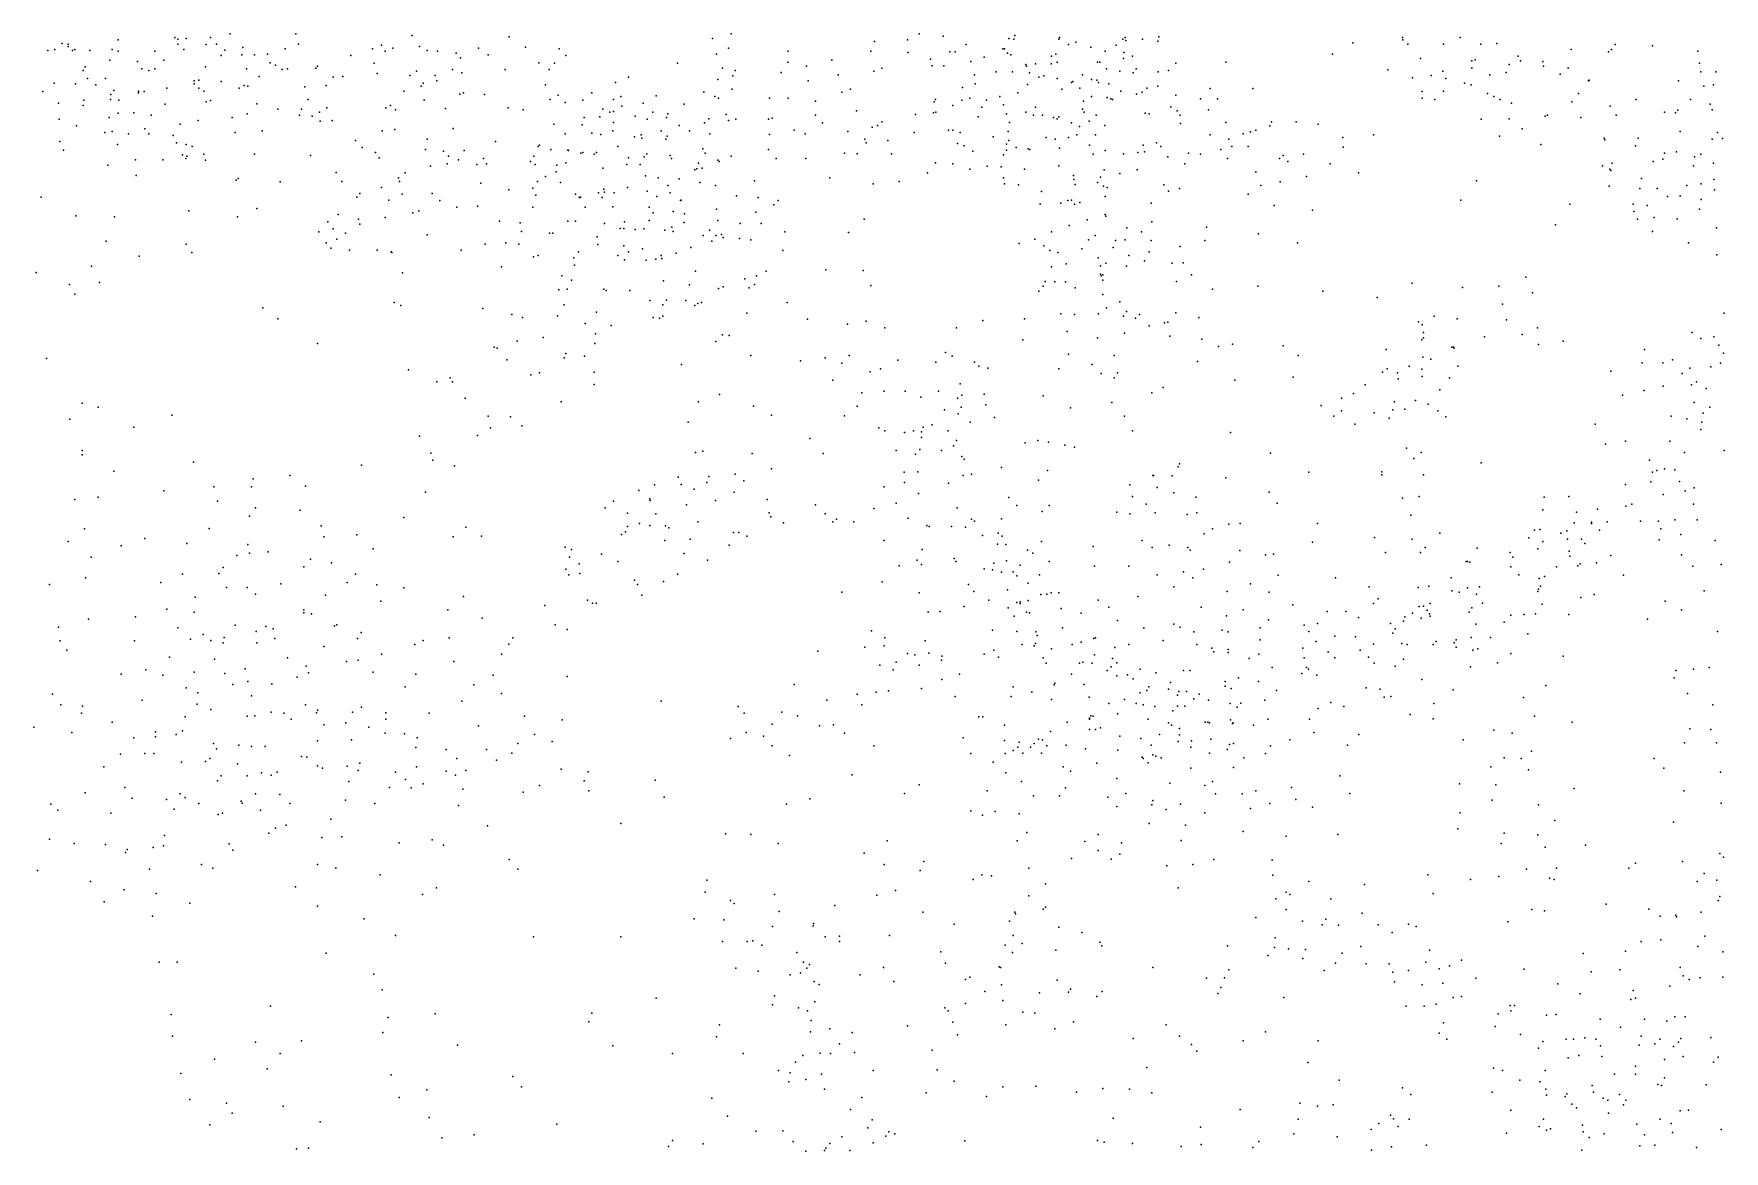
# Model space of a CAD drawing. Header units: millimetres. Extents: x -60275265 to 22802890, y -38578442 to 24337084.
# Drawn here: x 9612622 to 12417622, y -14972304 to -13117304 of the extents above; entities that cross this region are included whole.
import ezdxf

# ---------------------------------------------------------------- set-up
doc = ezdxf.new("R2010")
doc.units = ezdxf.units.MM
doc.header["$MEASUREMENT"] = 0
doc.layers.add('particles', color=7, linetype='Continuous', true_color=0x000000)

msp = doc.modelspace()

# ---------------------------------------------------------------- linework, layer by layer
at = {"layer": 'particles', "color": 93, "true_color": 0x67d435}
for p in [(9752622, -13127304), (9846622, -13123304), (9851622, -13126304), (9865622, -13125304), (9905622, -13123304), (9938622, -13117304), (10047622, -13117304), (10240622, -13120304), (10401622, -13122304), (10738622, -13125304), (10769622, -13117304), (11062622, -13127304), (11081622, -13117304), (11121622, -13121304), (11230622, -13125304), (11238622, -13126304), (11240622, -13120304), (11313622, -13126304), (11314622, -13123304), (11419622, -13126304), (11423622, -13123304), (11452622, -13126304), (11479622, -13122304), (11883622, -13123304), (11884622, -13127304), (11979622, -13123304), (9635622, -13145304), (9647622, -13143304), (9659622, -13133304), (9669622, -13134304), (9669622, -13138304), (9676622, -13145304), (9680622, -13143304), (9705622, -13145304), (9742622, -13143304), (9752622, -13146304), (9813622, -13146304), (9851622, -13134304), (9861622, -13143304), (9898622, -13135304), (9915622, -13134304), (9923622, -13153304), (9929622, -13144304), (9957622, -13152304), (9959622, -13140304), (9978622, -13152304), (10000622, -13151304), (10029622, -13142304), (10051622, -13134304), (10138622, -13153304), (10174622, -13142304), (10189622, -13136304), (10195622, -13146304), (10208622, -13141304), (10252622, -13138304), (10265622, -13145304), (10282622, -13146304), (10313622, -13149304), (10350622, -13141304), (10366622, -13152304), (10428622, -13139304), (10484622, -13142304), (10495622, -13153304), (10745622, -13151304), (10765622, -13141304), (10864622, -13146304), (11001622, -13146304), (11007622, -13130304), (11063622, -13148304), (11132622, -13147304), (11141622, -13147304), (11159622, -13135304), (11220622, -13142304), (11223622, -13142304), (11228622, -13149304), (11233622, -13152304), (11301622, -13154304), (11308622, -13151304), (11329622, -13135304), (11341622, -13131304), (11366622, -13139304), (11390622, -13146304), (11408622, -13136304), (11421622, -13148304), (11424622, -13128304), (11435622, -13154304), (11477622, -13129304), (11767622, -13151304), (11801622, -13132304), (11892622, -13134304), (11951622, -13134304), (12013622, -13134304), (12040622, -13133304), (12075622, -13154304), (12163622, -13143304), (12225622, -13147304), (12230622, -13143304), (12236622, -13135304), (12298622, -13137304), (12373622, -13146304), (9694622, -13178304), (9697622, -13172304), (9738622, -13161304), (9784622, -13163304), (9791622, -13175304), (9803622, -13178304), (9813622, -13175304), (9828622, -13161304), (9897622, -13172304), (9965622, -13175304), (10004622, -13165304), (10013622, -13169304), (10024622, -13176304), (10033622, -13175304), (10080622, -13174304), (10083622, -13171304), (10177622, -13166304), (10182622, -13183304), (10247622, -13179304), (10307622, -13176304), (10320622, -13157304), (10322622, -13182304), (10394622, -13176304), (10450622, -13165304), (10467622, -13176304), (10476622, -13166304), (10680622, -13166304), (10755622, -13174304), (10776622, -13178304), (10852622, -13181304), (10863622, -13164304), (10894622, -13171304), (10936622, -13161304), (11006622, -13179304), (11019622, -13174304), (11100622, -13159304), (11103622, -13170304), (11122622, -13170304), (11167622, -13163304), (11189622, -13156304), (11209622, -13180304), (11236622, -13180304), (11258622, -13168304), (11259622, -13171304), (11264622, -13182304), (11274622, -13167304), (11300622, -13167304), (11310622, -13164304), (11377622, -13164304), (11381622, -13164304), (11392622, -13175304), (11414622, -13179304), (11420622, -13158304), (11436622, -13182304), (11441622, -13175304), (11478622, -13180304), (11495622, -13178304), (11507622, -13166304), (11590622, -13164304), (11859622, -13177304), (11913622, -13158304), (11950622, -13179304), (11998622, -13162304), (11998622, -13174304), (12004622, -13160304), (12055622, -13181304), (12060622, -13168304), (12079622, -13162304), (12116622, -13163304), (12117622, -13171304), (12158622, -13174304), (12376622, -13166304), (12378622, -13180304), (12403622, -13180304), (9646622, -13199304), (9681622, -13200304), (9701622, -13191304), (9715622, -13202304), (9731622, -13191304), (9745622, -13211304), (9833622, -13207304), (9878622, -13195304), (9878622, -13200304), (9886622, -13194304), (9886622, -13207304), (9923622, -13196304), (9953622, -13207304), (9961622, -13203304), (9967622, -13204304), (9986622, -13188304), (10062622, -13205304), (10097622, -13203304), (10109622, -13189304), (10125622, -13188304), (10236622, -13186304), (10255622, -13204304), (10258622, -13199304), (10278622, -13186304), (10281622, -13195304), (10461622, -13202304), (10577622, -13198304), (10599622, -13189304), (10747622, -13193304), (10771622, -13209304), (10772622, -13187304), (10897622, -13195304), (10947622, -13185304), (10967622, -13209304), (11153622, -13206304), (11173622, -13185304), (11174622, -13200304), (11261622, -13201304), (11280622, -13189304), (11288622, -13187304), (11310622, -13191304), (11318622, -13209304), (11334622, -13198304), (11336622, -13196304), (11348622, -13207304), (11352622, -13185304), (11367622, -13193304), (11376622, -13194304), (11379622, -13198304), (11396622, -13200304), (11459622, -13207304), (11477622, -13204304), (11564622, -13208304), (11635622, -13208304), (11900622, -13190304), (11931622, -13186304), (11955622, -13191304), (11986622, -13199304), (11997622, -13202304), (12028622, -13185304), (12145622, -13184304), (12192622, -13195304), (12193622, -13194304), (12341622, -13195304), (12383622, -13204304), (12399622, -13202304), (9627622, -13213304), (9653622, -13232304), (9694622, -13236304), (9695622, -13227304), (9739622, -13226304), (9740622, -13218304), (9753622, -13227304), (9786622, -13212304), (9786622, -13215304), (9795622, -13213304), (9830622, -13234304), (9894622, -13212304), (9894622, -13212304), (9898622, -13230304), (9905622, -13228304), (9982622, -13233304), (10067622, -13226304), (10204622, -13236304), (10226622, -13212304), (10260622, -13227304), (10319622, -13217304), (10325622, -13215304), (10360622, -13218304), (10469622, -13226304), (10482622, -13219304), (10494622, -13231304), (10523622, -13227304), (10538622, -13215304), (10574622, -13226304), (10586622, -13221304), (10588622, -13237304), (10623622, -13232304), (10645622, -13220304), (10691622, -13234304), (10724622, -13214304), (10742622, -13221304), (10748622, -13224304), (10833622, -13224304), (10864622, -13224304), (10909622, -13229304), (10953622, -13214304), (11106622, -13230304), (11108622, -13226304), (11137622, -13236304), (11152622, -13227304), (11165622, -13224304), (11185622, -13239304), (11193622, -13227304), (11215622, -13221304), (11221622, -13235304), (11245622, -13215304), (11274622, -13239304), (11354622, -13229304), (11367622, -13221304), (11393622, -13223304), (11399622, -13225304), (11402622, -13226304), (11416622, -13212304), (11442622, -13217304), (11451622, -13214304), (11499622, -13238304), (11507622, -13219304), (11548622, -13225304), (11576622, -13225304), (11916622, -13213304), (11916622, -13224304), (11937622, -13226304), (11951622, -13212304), (12024622, -13216304), (12035622, -13221304), (12045622, -13226304), (12064622, -13232304), (12164622, -13230304), (12175622, -13216304), (12228622, -13237304), (12271622, -13226304), (12361622, -13226304), (12394622, -13234304), (9654622, -13259304), (9737622, -13256304), (9752622, -13249304), (9778622, -13248304), (9807622, -13252304), (9855622, -13267304), (9885622, -13261304), (9941622, -13256304), (9966622, -13250304), (10017622, -13242304), (10053622, -13252304), (10056622, -13242304), (10074622, -13254304), (10086622, -13247304), (10087622, -13262304), (10098622, -13240304), (10107622, -13261304), (10196622, -13240304), (10212622, -13243304), (10295622, -13241304), (10399622, -13240304), (10424622, -13243304), (10475622, -13267304), (10525622, -13256304), (10551622, -13255304), (10556622, -13242304), (10568622, -13247304), (10574622, -13246304), (10574622, -13264304), (10610622, -13254304), (10630622, -13259304), (10639622, -13247304), (10662622, -13256304), (10664622, -13250304), (10725622, -13265304), (10732622, -13258304), (10761622, -13251304), (10765622, -13261304), (10777622, -13259304), (10831622, -13259304), (10837622, -13257304), (10909622, -13252304), (10921622, -13265304), (10977622, -13245304), (11019622, -13263304), (11075622, -13251304), (11105622, -13248304), (11109622, -13247304), (11179622, -13255304), (11226622, -13250304), (11231622, -13264304), (11258622, -13247304), (11271622, -13252304), (11286622, -13252304), (11304622, -13256304), (11310622, -13258304), (11313622, -13255304), (11334622, -13265304), (11352622, -13242304), (11355622, -13247304), (11363622, -13262304), (11375622, -13252304), (11456622, -13249304), (11463622, -13250304), (11509622, -13245304), (11514622, -13252304), (11515622, -13266304), (11561622, -13243304), (11590622, -13264304), (11666622, -13263304), (11707622, -13263304), (11743622, -13267304), (12014622, -13259304), (12060622, -13258304), (12120622, -13254304), (12124622, -13252304), (12179622, -13256304), (12238622, -13252304), (12318622, -13247304), (12336622, -13248304), (12340622, -13244304), (12397622, -13243304), (9683622, -13270304), (9730622, -13281304), (9742622, -13279304), (9769622, -13283304), (9796622, -13275304), (9803622, -13283304), (9843622, -13286304), (9946622, -13281304), (9991622, -13278304), (10146622, -13294304), (10190622, -13278304), (10211622, -13276304), (10265622, -13292304), (10308622, -13274304), (10494622, -13283304), (10522622, -13268304), (10538622, -13282304), (10553622, -13284304), (10573622, -13278304), (10609622, -13288304), (10620622, -13285304), (10621622, -13290304), (10653622, -13278304), (10661622, -13292304), (10663622, -13287304), (10683622, -13269304), (10700622, -13278304), (10734622, -13283304), (10833622, -13284304), (10874622, -13277304), (10892622, -13283304), (10963622, -13279304), (10991622, -13292304), (11003622, -13272304), (11012622, -13269304), (11029622, -13294304), (11073622, -13281304), (11130622, -13277304), (11137622, -13277304), (11149622, -13281304), (11204622, -13288304), (11229622, -13279304), (11230622, -13294304), (11292622, -13289304), (11307622, -13292304), (11329622, -13289304), (11343622, -13285304), (11347622, -13271304), (11374622, -13285304), (11389622, -13269304), (11564622, -13285304), (11595622, -13292304), (11619622, -13283304), (11631622, -13280304), (11640622, -13277304), (11663622, -13270304), (11784622, -13289304), (11835622, -13285304), (12044622, -13287304), (12082622, -13275304), (12218622, -13290304), (12219622, -13293304), (12274622, -13290304), (12344622, -13279304), (12397622, -13292304), (12406622, -13281304), (12414622, -13291304), (9655622, -13296304), (9661622, -13310304), (9751622, -13301304), (9849622, -13298304), (9859622, -13318304), (9865622, -13301304), (9866622, -13320304), (9875622, -13304304), (9894622, -13317304), (9978622, -13317304), (10071622, -13319304), (10157622, -13306304), (10179622, -13314304), (10185622, -13323304), (10262622, -13309304), (10292622, -13312304), (10300622, -13320304), (10326622, -13311304), (10378622, -13296304), (10442622, -13320304), (10449622, -13304304), (10451622, -13302304), (10470622, -13309304), (10498622, -13310304), (10499622, -13311304), (10520622, -13315304), (10523622, -13314304), (10542622, -13317304), (10546622, -13314304), (10581622, -13304304), (10599622, -13323304), (10625622, -13321304), (10629622, -13316304), (10668622, -13319304), (10722622, -13308304), (10726622, -13315304), (10769622, -13320304), (10831622, -13309304), (10957622, -13315304), (10978622, -13316304), (10993622, -13298304), (11035622, -13316304), (11145622, -13299304), (11156622, -13303304), (11170622, -13312304), (11221622, -13318304), (11226622, -13300304), (11226622, -13310304), (11242622, -13306304), (11262622, -13308304), (11265622, -13309304), (11314622, -13307304), (11364622, -13302304), (11370622, -13317304), (11390622, -13311304), (11420622, -13316304), (11444622, -13314304), (11453622, -13302304), (11455622, -13313304), (11475622, -13298304), (11482622, -13304304), (11494622, -13321304), (11528622, -13315304), (11548622, -13317304), (11582622, -13309304), (11600622, -13304304), (11627622, -13304304), (11685622, -13319304), (11719622, -13317304), (11785622, -13305304), (12113622, -13301304), (12270622, -13303304), (12318622, -13315304), (12338622, -13313304), (12368622, -13321304), (12378622, -13317304), (9735622, -13335304), (9781622, -13326304), (9826622, -13326304), (9864622, -13324304), (9897622, -13327304), (10114622, -13347304), (10228622, -13348304), (10270622, -13337304), (10298622, -13333304), (10317622, -13326304), (10347622, -13334304), (10358622, -13324304), (10363622, -13333304), (10436622, -13329304), (10444622, -13334304), (10479622, -13346304), (10480622, -13335304), (10495622, -13331304), (10556622, -13340304), (10596622, -13334304), (10618622, -13334304), (10670622, -13324304), (10709622, -13343304), (10712622, -13341304), (10715622, -13332304), (10721622, -13340304), (10747622, -13327304), (10749622, -13329304), (10844622, -13324304), (10893622, -13324304), (11095622, -13348304), (11108622, -13331304), (11137622, -13333304), (11165622, -13342304), (11194622, -13337304), (11217622, -13338304), (11256622, -13342304), (11313622, -13336304), (11388622, -13343304), (11414622, -13349304), (11443622, -13343304), (11522622, -13333304), (11593622, -13324304), (11640622, -13346304), (11679622, -13324304), (11693622, -13329304), (11763622, -13333304), (11810622, -13348304), (12215622, -13336304), (12227622, -13342304), (12229622, -13344304), (12231622, -13332304), (12299622, -13329304), (12315622, -13325304), (12366622, -13336304), (12399622, -13332304), (9782622, -13352304), (9948622, -13360304), (9951622, -13357304), (10021622, -13363304), (10123622, -13362304), (10189622, -13372304), (10217622, -13356304), (10219622, -13362304), (10354622, -13365304), (10400622, -13376304), (10440622, -13373304), (10448622, -13362304), (10461622, -13354304), (10486622, -13364304), (10558622, -13375304), (10597622, -13372304), (10627622, -13353304), (10630622, -13378304), (10648622, -13356304), (10664622, -13369304), (10683622, -13358304), (10717622, -13364304), (10743622, -13369304), (10808622, -13361304), (10933622, -13356304), (11005622, -13366304), (11048622, -13362304), (11221622, -13356304), (11223622, -13366304), (11246622, -13368304), (11284622, -13379304), (11337622, -13352304), (11338622, -13359304), (11340622, -13367304), (11377622, -13364304), (11382622, -13355304), (11387622, -13370304), (11393622, -13372304), (11487622, -13368304), (11495622, -13378304), (11513622, -13374304), (11648622, -13369304), (11680622, -13363304), (11724622, -13354304), (12006622, -13361304), (12226622, -13370304), (12277622, -13374304), (12280622, -13357304), (12306622, -13374304), (12355622, -13369304), (12379622, -13366304), (12400622, -13359304), (12401622, -13376304), (9624622, -13388304), (9982622, -13407304), (10148622, -13388304), (10153622, -13382304), (10201622, -13393304), (10223622, -13383304), (10273622, -13382304), (10286622, -13394304), (10314622, -13405304), (10348622, -13403304), (10440622, -13405304), (10445622, -13385304), (10511622, -13383304), (10517622, -13389304), (10519622, -13388304), (10527622, -13405304), (10549622, -13381304), (10555622, -13389304), (10559622, -13380304), (10573622, -13404304), (10575622, -13381304), (10633622, -13405304), (10646622, -13387304), (10668622, -13381304), (10685622, -13394304), (10686622, -13393304), (10778622, -13386304), (10814622, -13389304), (10840622, -13401304), (10847622, -13394304), (11282622, -13400304), (11316622, -13398304), (11328622, -13394304), (11334622, -13393304), (11339622, -13400304), (11348622, -13397304), (11390622, -13387304), (11466622, -13398304), (11627622, -13383304), (11670622, -13402304), (11980622, -13393304), (12161622, -13400304), (12266622, -13400304), (12289622, -13402304), (12323622, -13387304), (12344622, -13386304), (12379622, -13392304), (9682622, -13419304), (9746622, -13421304), (9869622, -13411304), (9950622, -13421304), (10100622, -13429304), (10117622, -13417304), (10151622, -13425304), (10153622, -13433304), (10195622, -13422304), (10241622, -13414304), (10251622, -13411304), (10385622, -13428304), (10419622, -13431304), (10498622, -13428304), (10511622, -13428304), (10559622, -13432304), (10592622, -13429304), (10633622, -13427304), (10640622, -13414304), (10673622, -13412304), (10691622, -13430304), (10692622, -13416304), (10745622, -13408304), (10747622, -13427304), (10784622, -13432304), (10810622, -13413304), (10819622, -13432304), (10990622, -13425304), (11330622, -13435304), (11360622, -13426304), (11390622, -13417304), (11391622, -13420304), (11467622, -13429304), (11734622, -13410304), (12137622, -13434304), (12267622, -13412304), (12273622, -13425304), (12301622, -13422304), (12339622, -13424304), (12376622, -13408304), (9732622, -13461304), (10085622, -13446304), (10109622, -13441304), (10115622, -13458304), (10129622, -13448304), (10265622, -13451304), (10421622, -13445304), (10468622, -13448304), (10473622, -13448304), (10547622, -13454304), (10585622, -13440304), (10591622, -13440304), (10610622, -13442304), (10624622, -13441304), (10659622, -13443304), (10671622, -13438304), (10673622, -13445304), (10723622, -13452304), (10733622, -13443304), (10737622, -13461304), (10744622, -13452304), (10753622, -13450304), (10756622, -13455304), (10783622, -13457304), (10802622, -13459304), (10858622, -13446304), (10964622, -13447304), (11273622, -13458304), (11301622, -13446304), (11362622, -13459304), (11373622, -13452304), (11407622, -13460304), (11423622, -13459304), (11426622, -13439304), (11450622, -13446304), (11466622, -13460304), (11555622, -13460304), (11558622, -13438304), (11644622, -13449304), (12298622, -13445304), (12404622, -13439304), (9787622, -13486304), (9865622, -13466304), (9874622, -13480304), (10097622, -13464304), (10105622, -13473304), (10136622, -13476304), (10182622, -13476304), (10205622, -13479304), (10206622, -13480304), (10321622, -13476304), (10361622, -13466304), (10395622, -13464304), (10417622, -13466304), (10441622, -13487304), (10449622, -13485304), (10508622, -13489304), (10516622, -13479304), (10548622, -13467304), (10581622, -13485304), (10591622, -13469304), (10599622, -13479304), (10622622, -13474304), (10644622, -13491304), (10653622, -13485304), (10654622, -13490304), (10678622, -13481304), (10702622, -13472304), (10855622, -13477304), (11247622, -13465304), (11288622, -13469304), (11298622, -13477304), (11311622, -13480304), (11351622, -13474304), (11378622, -13489304), (11403622, -13472304), (11429622, -13485304), (11463622, -13479304), (11514622, -13470304), (11709622, -13464304), (12358622, -13464304), (12405622, -13484304), (9616622, -13513304), (9708622, -13503304), (10224622, -13514304), (10388622, -13504304), (10488622, -13519304), (10509622, -13501304), (10592622, -13492304), (10628622, -13493304), (10710622, -13511304), (10811622, -13519304), (10827622, -13511304), (10926622, -13509304), (10988622, -13510304), (11301622, -13504304), (11325622, -13499304), (11382622, -13502304), (11382622, -13516304), (11383622, -13519304), (11386622, -13517304), (11391622, -13498304), (11425622, -13503304), (11455622, -13494304), (11501622, -13498304), (11519622, -13497304), (11533622, -13517304), (9671622, -13533304), (9721622, -13530304), (10483622, -13542304), (10497622, -13541304), (10504622, -13526304), (10558622, -13541304), (10562622, -13543304), (10601622, -13543304), (10657622, -13527304), (10700622, -13534304), (10748622, -13540304), (10756622, -13537304), (10792622, -13524304), (10799622, -13539304), (10808622, -13533304), (11001622, -13535304), (11280622, -13544304), (11287622, -13536304), (11290622, -13528304), (11306622, -13529304), (11324622, -13529304), (11340622, -13539304), (11386622, -13526304), (11508622, -13528304), (11568622, -13541304), (11643622, -13536304), (11751622, -13544304), (11899622, -13531304), (11983622, -13538304), (12043622, -13536304), (12088622, -13521304), (12099622, -13547304), (9680622, -13549304), (9992622, -13572304), (10210622, -13563304), (10221622, -13568304), (10357622, -13573304), (10492622, -13567304), (10634622, -13560304), (10656622, -13567304), (10662622, -13559304), (10694622, -13560304), (10709622, -13568304), (10714622, -13565304), (10720622, -13563304), (10862622, -13563304), (11386622, -13550304), (11392622, -13572304), (11414622, -13562304), (11841622, -13555304), (12049622, -13566304), (10017622, -13590304), (10405622, -13583304), (10423622, -13588304), (10481622, -13585304), (10527622, -13598304), (10546622, -13579304), (10570622, -13601304), (10640622, -13588304), (10650622, -13589304), (10656622, -13586304), (10795622, -13581304), (10896622, -13591304), (10962622, -13599304), (10993622, -13594304), (11187622, -13593304), (11256622, -13590304), (11316622, -13582304), (11339622, -13583304), (11379622, -13582304), (11420622, -13586304), (11425622, -13578304), (11440622, -13589304), (11447622, -13583304), (11463622, -13602304), (11488622, -13597304), (11494622, -13596304), (11507622, -13580304), (11545622, -13588304), (11910622, -13595304), (11916622, -13600304), (11936622, -13586304), (11974622, -13590304), (12056622, -13592304), (12417622, -13581304), (10083622, -13631304), (10414622, -13627304), (10457622, -13621304), (10543622, -13631304), (10544622, -13615304), (10744622, -13628304), (10755622, -13617304), (10766622, -13618304), (11024622, -13605304), (11143622, -13605304), (11253622, -13625304), (11327622, -13611304), (11377622, -13622304), (11422622, -13614304), (11497622, -13619304), (11550622, -13624304), (11915622, -13625304), (11918622, -13613304), (11918622, -13622304), (12019622, -13620304), (12082622, -13616304), (12107622, -13605304), (12150622, -13627304), (12364622, -13613304), (12378622, -13623304), (12400622, -13620304), (9633622, -13656304), (10376622, -13637304), (10381622, -13639304), (10397622, -13658304), (10492622, -13655304), (10495622, -13648304), (10526622, -13652304), (10802622, -13651304), (10884622, -13660304), (10925622, -13655304), (10965622, -13651304), (11046622, -13659304), (11125622, -13646304), (11136622, -13652304), (11329622, -13649304), (11405622, -13651304), (11578622, -13636304), (11601622, -13632304), (11685622, -13635304), (11710622, -13651304), (11856622, -13641304), (11917622, -13654304), (11930622, -13657304), (11965622, -13637304), (11968622, -13637304), (11969622, -13639304), (12109622, -13633304), (12285622, -13641304), (12331622, -13658304), (12408622, -13634304), (12416622, -13647304), (10234622, -13675304), (10303622, -13688304), (10437622, -13683304), (10451622, -13680304), (10542622, -13679304), (10687622, -13666304), (10953622, -13664304), (11000622, -13678304), (11017622, -13673304), (11109622, -13662304), (11173622, -13662304), (11180622, -13669304), (11195622, -13672304), (11313622, -13673304), (11368622, -13666304), (11383622, -13681304), (11405622, -13688304), (11410622, -13680304), (11543622, -13661304), (11702622, -13687304), (11850622, -13679304), (11858622, -13673304), (11875622, -13680304), (11894622, -13669304), (11915622, -13674304), (11916622, -13686304), (11961622, -13688304), (11975622, -13669304), (12229622, -13677304), (12281622, -13663304), (12315622, -13663304), (12347622, -13681304), (12360622, -13672304), (12395622, -13670304), (12411622, -13664304), (10281622, -13695304), (10307622, -13695304), (10542622, -13699304), (10750622, -13716304), (10938622, -13692304), (10986622, -13713304), (11023622, -13710304), (11058622, -13710304), (11113622, -13710304), (11149622, -13698304), (11189622, -13715304), (11467622, -13713304), (11486622, -13704304), (11605622, -13692304), (11802622, -13714304), (11821622, -13700304), (11876622, -13690304), (11945622, -13708304), (12284622, -13709304), (12316622, -13702304), (12363622, -13700304), (12371622, -13695304), (12387622, -13706304), (9692622, -13730304), (9719622, -13737304), (10328622, -13722304), (10487622, -13728304), (10715622, -13728304), (10806622, -13735304), (10978622, -13735304), (11084622, -13720304), (11123622, -13741304), (11145622, -13722304), (11151622, -13737304), (11152622, -13717304), (11192622, -13733304), (11287622, -13718304), (11332622, -13738304), (11401622, -13729304), (11748622, -13734304), (11782622, -13722304), (11782622, -13743304), (11867622, -13741304), (11870622, -13728304), (11887622, -13740304), (11905622, -13726304), (11926622, -13732304), (11942622, -13743304), (12248622, -13717304), (12367622, -13729304), (12393622, -13737304), (9672622, -13757304), (9778622, -13770304), (9841622, -13750304), (10366622, -13752304), (10370622, -13771304), (10403622, -13753304), (10422622, -13768304), (10698622, -13762304), (10836622, -13750304), (10957622, -13751304), (11014622, -13771304), (11088622, -13770304), (11103622, -13766304), (11146622, -13748304), (11166622, -13762304), (11206622, -13754304), (11422622, -13752304), (11769622, -13752304), (11804622, -13765304), (11836622, -13746304), (11861622, -13755304), (11955622, -13753304), (12203622, -13765304), (12329622, -13752304), (12355622, -13756304), (12380622, -13762304), (12382622, -13747304), (10252622, -13785304), (10348622, -13784304), (10900622, -13789304), (11024622, -13776304), (11057622, -13779304), (11072622, -13776304), (11085622, -13778304), (11085622, -13787304), (11129622, -13776304), (11143622, -13792304), (11257622, -13796304), (11278622, -13792304), (11296622, -13795304), (11323622, -13800304), (11435622, -13776304), (11598622, -13779304), (12220622, -13798304), (12253622, -13793304), (12327622, -13793304), (12378622, -13774304), (9692622, -13809304), (9692622, -13816304), (9877622, -13828304), (10271622, -13813304), (10274622, -13825304), (10710622, -13812304), (10722622, -13810304), (10804622, -13814304), (10922622, -13814304), (11043622, -13809304), (11075622, -13815304), (11082622, -13807304), (11118622, -13809304), (11138622, -13801304), (11152622, -13819304), (11156622, -13823304), (11339622, -13803304), (11664622, -13813304), (11890622, -13805304), (11902622, -13822304), (11914622, -13812304), (12293622, -13825304), (12351622, -13812304), (12417622, -13809304), (9745622, -13843304), (9976622, -13856304), (10037622, -13850304), (10156622, -13833304), (10310622, -13834304), (10681622, -13853304), (10732622, -13852304), (10776622, -13848304), (10836622, -13839304), (11056622, -13845304), (11079622, -13844304), (11154622, -13850304), (11168622, -13848304), (11218622, -13837304), (11294622, -13842304), (11469622, -13850304), (11470622, -13850304), (11501622, -13851304), (11511622, -13836304), (11513622, -13831304), (11590622, -13854304), (11728622, -13845304), (11849622, -13844304), (11849622, -13849304), (11918622, -13849304), (12014622, -13829304), (12298622, -13845304), (12305622, -13842304), (12318622, -13839304), (12335622, -13841304), (9828622, -13876304), (9911622, -13869304), (9973622, -13869304), (10063622, -13868304), (10262622, -13878304), (10616622, -13875304), (10642622, -13866304), (10686622, -13865304), (10708622, -13873304), (10729622, -13862304), (10774622, -13878304), (10790622, -13859304), (11023622, -13869304), (11057622, -13862304), (11080622, -13880304), (11130622, -13863304), (11279622, -13858304), (11431622, -13866304), (11476622, -13870304), (11504622, -13879304), (11662622, -13878304), (12253622, -13865304), (12295622, -13861304), (12316622, -13882304), (12343622, -13860304), (12352622, -13876304), (12367622, -13871304), (9680622, -13890304), (9719622, -13886304), (9917622, -13893304), (9980622, -13904304), (10054622, -13908304), (10560622, -13904304), (10574622, -13893304), (10634622, -13889304), (10635622, -13892304), (10695622, -13899304), (10743622, -13892304), (10829622, -13890304), (10832622, -13912304), (10909622, -13899304), (11006622, -13905304), (11043622, -13896304), (11144622, -13904304), (11230622, -13887304), (11243622, -13900304), (11285622, -13910304), (11297622, -13900304), (11409622, -13911304), (11435622, -13885304), (11458622, -13898304), (11473622, -13912304), (11540622, -13886304), (11542622, -13912304), (11675622, -13896304), (11883622, -13888304), (11911622, -13885304), (12116622, -13907304), (12118622, -13886304), (12159622, -13885304), (12172622, -13911304), (12207622, -13906304), (12254622, -13901304), (12264622, -13898304), (12366622, -13898304), (9696622, -13939304), (9903622, -13938304), (9970622, -13918304), (10089622, -13934304), (10226622, -13920304), (10329622, -13936304), (10597622, -13913304), (10597622, -13935304), (10617622, -13930304), (10634622, -13933304), (10644622, -13914304), (10660622, -13934304), (10666622, -13937304), (10714622, -13927304), (10835622, -13919304), (10856622, -13929304), (10925622, -13914304), (10938622, -13927304), (10944622, -13923304), (10973622, -13927304), (11063622, -13921304), (11094622, -13933304), (11098622, -13935304), (11135622, -13935304), (11158622, -13936304), (11168622, -13923304), (11173622, -13926304), (11218622, -13922304), (11431622, -13914304), (11526622, -13915304), (11568622, -13939304), (11595622, -13931304), (11614622, -13930304), (11742622, -13930304), (11897622, -13916304), (12111622, -13940304), (12168622, -13929304), (12197622, -13928304), (12197622, -13930304), (12223622, -13927304), (12278622, -13926304), (12308622, -13926304), (12312622, -13939304), (12335622, -13924304), (12372622, -13924304), (9669622, -13960304), (9757622, -13967304), (9796622, -13955304), (9866622, -13963304), (9967622, -13965304), (10093622, -13952304), (10148622, -13949304), (10308622, -13952304), (10355622, -13951304), (10587622, -13948304), (10594622, -13944304), (10659622, -13958304), (10701622, -13956304), (10766622, -13966304), (10773622, -13945304), (10782622, -13945304), (10795622, -13951304), (11023622, -13958304), (11186622, -13950304), (11211622, -13964304), (11212622, -13946304), (11219622, -13951304), (11225622, -13965304), (11284622, -13960304), (11370622, -13968304), (11451622, -13958304), (11496622, -13966304), (11554622, -13947304), (11734622, -13961304), (11837622, -13953304), (11899622, -13956304), (11945622, -13946304), (12093622, -13954304), (12102622, -13941304), (12116622, -13960304), (12146622, -13946304), (12156622, -13942304), (12157622, -13956304), (12180622, -13956304), (12186622, -13963304), (12210622, -13941304), (12309622, -13957304), (12345622, -13948304), (12402622, -13958304), (9707622, -13986304), (9949622, -13983304), (9970622, -13979304), (10001622, -13977304), (10071622, -13989304), (10106622, -13995304), (10175622, -13972304), (10494622, -13969304), (10501622, -13986304), (10504622, -13973304), (10554622, -13981304), (10581622, -13993304), (10691622, -13980304), (10730622, -13991304), (11078622, -13991304), (11086622, -13973304), (11139622, -13988304), (11142622, -13993304), (11205622, -13996304), (11226622, -13992304), (11261622, -13974304), (11270622, -13979304), (11297622, -13993304), (11468622, -13970304), (11527622, -13970304), (11531622, -13974304), (11596622, -13994304), (11613622, -13975304), (11656622, -13982304), (11669622, -13981304), (11855622, -13978304), (11913622, -13978304), (11921622, -13970304), (11989622, -13993304), (11991622, -13993304), (11995622, -13994304), (12007622, -13971304), (12062622, -13978304), (12066622, -13986304), (12108622, -13972304), (12160622, -13976304), (12161622, -13984304), (12205622, -13995304), (12229622, -13983304), (12346622, -13982304), (9698622, -14020304), (9859622, -14014304), (9919622, -14013304), (9926622, -14003304), (10060622, -14002304), (10146622, -14014304), (10495622, -14006304), (10500622, -14015304), (10517622, -13997304), (10518622, -14013304), (10609622, -14024304), (10680622, -14014304), (11048622, -14000304), (11085622, -13998304), (11189622, -14005304), (11203622, -14007304), (11218622, -14011304), (11237622, -14010304), (11243622, -14017304), (11249622, -13999304), (11281622, -14015304), (11372622, -14001304), (11429622, -14001304), (11476622, -14015304), (11520622, -14010304), (11535622, -14020304), (11553622, -14006304), (11677622, -14016304), (11772622, -14020304), (11964622, -14020304), (12063622, -14002304), (12076622, -14015304), (12110622, -14021304), (12119622, -14018304), (12139622, -14002304), (12174622, -14000304), (12178622, -13997304), (12250622, -14016304), (12365622, -14001304), (12412622, -13998304), (9638622, -14031304), (9823622, -14028304), (9880622, -14052304), (9932622, -14036304), (9966622, -14036304), (9980622, -14047304), (10022622, -14030304), (10096622, -14049304), (10132622, -14028304), (10181622, -14032304), (10226622, -14037304), (10325622, -14051304), (10614622, -14031304), (10621622, -14049304), (10657622, -14026304), (10953622, -14044304), (11020622, -14027304), (11081622, -14045304), (11163622, -14031304), (11172622, -14043304), (11228622, -14040304), (11262622, -14029304), (11283622, -14048304), (11293622, -14047304), (11300622, -14045304), (11313622, -14045304), (11444622, -14051304), (11504622, -14035304), (11592622, -14043304), (11631622, -14030304), (11662622, -14044304), (11828622, -14035304), (11909622, -14036304), (11927622, -14034304), (11965622, -14042304), (11977622, -14044304), (11991622, -14037304), (12006622, -14047304), (12011622, -14035304), (12108622, -14043304), (12109622, -14039304), (12112622, -14034304), (12201622, -14048304), (12384622, -14042304), (9833622, -14072304), (9878622, -14077304), (10060622, -14073304), (10060622, -14078304), (10073622, -14080304), (10188622, -14059304), (10299622, -14073304), (10460622, -14066304), (10531622, -14057304), (10539622, -14062304), (10545622, -14062304), (11096622, -14077304), (11116622, -14076304), (11156622, -14068304), (11197622, -14057304), (11229622, -14070304), (11243622, -14061304), (11249622, -14060304), (11249622, -14063304), (11259622, -14077304), (11262622, -14058304), (11264622, -14078304), (11317622, -14071304), (11350622, -14079304), (11378622, -14057304), (11396622, -14069304), (11549622, -14069304), (11619622, -14073304), (11701622, -14065304), (11758622, -14076304), (11789622, -14076304), (11835622, -14063304), (11843622, -14055304), (11900622, -14079304), (11911622, -14068304), (11918622, -14067304), (11924622, -14074304), (11928622, -14080304), (11929622, -14063304), (11994622, -14077304), (11998622, -14070304), (12016622, -14062304), (12104622, -14080304), (12115622, -14064304), (12179622, -14053304), (12319622, -14059304), (12346622, -14073304), (9653622, -14102304), (9703622, -14089304), (9781622, -14085304), (9851622, -14103304), (9946622, -14099304), (9997622, -14101304), (10009622, -14105304), (10111622, -14100304), (10115622, -14098304), (10356622, -14087304), (10477622, -14098304), (10497622, -14106304), (11002622, -14108304), (11203622, -14107304), (11239622, -14084304), (11319622, -14103304), (11410622, -14091304), (11454622, -14103304), (11504622, -14097304), (11514622, -14102304), (11584622, -14107304), (11591622, -14083304), (11647622, -14103304), (11661622, -14090304), (11720622, -14099304), (11742622, -14096304), (11810622, -14086304), (11863622, -14096304), (11871622, -14105304), (11885622, -14092304), (11887622, -14085304), (11914622, -14087304), (11929622, -14084304), (12005622, -14097304), (12052622, -14094304), (12063622, -14082304), (12085622, -14081304), (12159622, -14081304), (12290622, -14089304), (9656622, -14125304), (9779622, -14125304), (9872622, -14122304), (9893622, -14114304), (9906622, -14124304), (9926622, -14128304), (9928622, -14119304), (9981622, -14109304), (9982622, -14128304), (10012622, -14121304), (10093622, -14134304), (10149622, -14121304), (10155622, -14111304), (10244622, -14131304), (10258622, -14124304), (10301622, -14120304), (10400622, -14130304), (10407622, -14120304), (10991622, -14135304), (11023622, -14133304), (11024622, -14120304), (11091622, -14125304), (11243622, -14109304), (11252622, -14131304), (11272622, -14133304), (11274622, -14129304), (11275622, -14110304), (11277622, -14116304), (11335622, -14131304), (11350622, -14127304), (11371622, -14121304), (11374622, -14120304), (11406622, -14136304), (11429622, -14131304), (11486622, -14124304), (11537622, -14110304), (11542622, -14131304), (11594622, -14110304), (11647622, -14123304), (11728622, -14109304), (11740622, -14126304), (11771622, -14117304), (11805622, -14118304), (11835622, -14130304), (11867622, -14112304), (11882622, -14129304), (11891622, -14131304), (11934622, -14131304), (11939622, -14126304), (11969622, -14128304), (11972622, -14123304), (11972622, -14135304), (11997622, -14119304), (12029622, -14119304), (12091622, -14113304), (12406622, -14109304), (9667622, -14140304), (9837622, -14152304), (9912622, -14155304), (10033622, -14153304), (10131622, -14159304), (10150622, -14157304), (10189622, -14147304), (10309622, -14159304), (10388622, -14147304), (10913622, -14142304), (11043622, -14160304), (11062622, -14146304), (11074622, -14148304), (11097622, -14145304), (11118622, -14157304), (11119622, -14150304), (11189622, -14147304), (11205622, -14140304), (11213622, -14152304), (11287622, -14153304), (11292622, -14162304), (11301622, -14138304), (11347622, -14162304), (11353622, -14160304), (11368622, -14162304), (11372622, -14148304), (11402622, -14154304), (11409622, -14161304), (11567622, -14137304), (11570622, -14143304), (11594622, -14139304), (11594622, -14144304), (11629622, -14154304), (11645622, -14147304), (11718622, -14137304), (11720622, -14153304), (11760622, -14143304), (11771622, -14153304), (11813622, -14140304), (11827622, -14152304), (11836622, -14162304), (11885622, -14155304), (12000622, -14140304), (12008622, -14138304), (12041622, -14161304), (12063622, -14146304), (12150622, -14150304), (9757622, -14180304), (9798622, -14173304), (9826622, -14182304), (9878622, -14177304), (9929622, -14179304), (9963622, -14171304), (9967622, -14192304), (10049622, -14185304), (10064622, -14167304), (10068622, -14178304), (10175622, -14177304), (10246622, -14180304), (10374622, -14182304), (10497622, -14184304), (11016622, -14165304), (11038622, -14173304), (11081622, -14165304), (11119622, -14189304), (11148622, -14180304), (11334622, -14180304), (11393622, -14174304), (11400622, -14168304), (11409622, -14183304), (11427622, -14181304), (11436622, -14188304), (11448622, -14172304), (11474622, -14178304), (11520622, -14174304), (11531622, -14174304), (11589622, -14192304), (11611622, -14186304), (11644622, -14192304), (11667622, -14169304), (11716622, -14179304), (11724622, -14169304), (11727622, -14172304), (11741622, -14182304), (11871622, -14167304), (11915622, -14189304), (11996622, -14168304), (12334622, -14186304), (12337622, -14174304), (12366622, -14172304), (12392622, -14169304), (9643622, -14213304), (9865622, -14203304), (9884622, -14211304), (9942622, -14197304), (9973622, -14216304), (10007622, -14196304), (10228622, -14201304), (10342622, -14198304), (10388622, -14212304), (10874622, -14197304), (10978622, -14213304), (11010622, -14210304), (11030622, -14208304), (11085622, -14204304), (11141622, -14217304), (11234622, -14217304), (11237622, -14201304), (11268622, -14210304), (11305622, -14198304), (11306622, -14195304), (11355622, -14197304), (11363622, -14218304), (11448622, -14211304), (11459622, -14207304), (11462622, -14201304), (11495622, -14205304), (11498622, -14194304), (11510622, -14215304), (11512622, -14209304), (11525622, -14209304), (11537622, -14221304), (11546622, -14213304), (11589622, -14200304), (11599622, -14204304), (11674622, -14207304), (11823622, -14203304), (11846622, -14205304), (11853622, -14218304), (11864622, -14217304), (11967622, -14206304), (12084622, -14219304), (12121622, -14199304), (12356622, -14212304), (9657622, -14231304), (9691622, -14245304), (9693622, -14233304), (9792622, -14223304), (9883622, -14230304), (9906622, -14239304), (9979622, -14249304), (10006622, -14243304), (10027622, -14245304), (10063622, -14231304), (10081622, -14244304), (10083622, -14240304), (10141622, -14243304), (10156622, -14235304), (10196622, -14244304), (10268622, -14245304), (10322622, -14225304), (10653622, -14225304), (10781622, -14234304), (10791622, -14245304), (10853622, -14243304), (10879622, -14249304), (10928622, -14223304), (10986622, -14231304), (11301622, -14222304), (11366622, -14249304), (11396622, -14229304), (11410622, -14246304), (11422622, -14222304), (11441622, -14229304), (11453622, -14231304), (11472622, -14234304), (11502622, -14241304), (11510622, -14233304), (11522622, -14233304), (11561622, -14223304), (11597622, -14229304), (11609622, -14235304), (11615622, -14228304), (11655622, -14223304), (11743622, -14237304), (11764622, -14227304), (11786622, -14234304), (11896622, -14247304), (11935622, -14229304), (12398622, -14231304), (9612622, -14268304), (9675622, -14277304), (9742622, -14260304), (9814622, -14276304), (9859622, -14274304), (9863622, -14251304), (9966622, -14250304), (10039622, -14255304), (10093622, -14264304), (10130622, -14261304), (10168622, -14268304), (10196622, -14255304), (10350622, -14266304), (10426622, -14250304), (10489622, -14256304), (10794622, -14277304), (10837622, -14263304), (10916622, -14266304), (10939622, -14264304), (11180622, -14251304), (11187622, -14251304), (11223622, -14265304), (11299622, -14275304), (11327622, -14260304), (11364622, -14253304), (11364622, -14255304), (11364622, -14272304), (11370622, -14250304), (11374622, -14272304), (11382622, -14269304), (11461622, -14255304), (11495622, -14261304), (11500622, -14265304), (11513622, -14270304), (11556622, -14260304), (11560622, -14260304), (11563622, -14261304), (11598622, -14256304), (11601622, -14262304), (11602622, -14261304), (11636622, -14265304), (11660622, -14255304), (11729622, -14255304), (11736622, -14277304), (11934622, -14254304), (12035622, -14273304), (12102622, -14250304), (12165622, -14260304), (12360622, -14271304), (12395622, -14272304), (9778622, -14286304), (9814622, -14284304), (9848622, -14280304), (9910622, -14295304), (9915622, -14304304), (9952622, -14298304), (9973622, -14300304), (9996622, -14300304), (10083622, -14291304), (10139622, -14289304), (10195622, -14278304), (10227622, -14279304), (10246622, -14302304), (10248622, -14286304), (10296622, -14305304), (10363622, -14305304), (10415622, -14295304), (10443622, -14280304), (10472622, -14292304), (10768622, -14287304), (10823622, -14283304), (10837622, -14299304), (10957622, -14278304), (11006622, -14299304), (11154622, -14286304), (11223622, -14290304), (11245622, -14301304), (11247622, -14293304), (11266622, -14301304), (11272622, -14295304), (11279622, -14288304), (11286622, -14289304), (11293622, -14299304), (11325622, -14298304), (11357622, -14304304), (11414622, -14283304), (11449622, -14287304), (11466622, -14298304), (11480622, -14280304), (11511622, -14292304), (11513622, -14281304), (11532622, -14301304), (11533622, -14291304), (11565622, -14288304), (11592622, -14305304), (11596622, -14297304), (11603622, -14295304), (11664622, -14299304), (11696622, -14289304), (11792622, -14298304), (11811622, -14280304), (11984622, -14289304), (12065622, -14278304), (12351622, -14294304), (12404622, -14294304), (9756622, -14313304), (9796622, -14312304), (9811622, -14312304), (9857622, -14326304), (9897622, -14325304), (9904622, -14320304), (9950622, -14329304), (10056622, -14317304), (10065622, -14318304), (10083622, -14332304), (10132622, -14333304), (10153622, -14328304), (10314622, -14320304), (10380622, -14323304), (10405622, -14311304), (10866622, -14315304), (11167622, -14312304), (11204622, -14326304), (11224622, -14312304), (11237622, -14307304), (11253622, -14311304), (11284622, -14311304), (11376622, -14328304), (11411622, -14306304), (11451622, -14318304), (11453622, -14320304), (11461622, -14327304), (11469622, -14314304), (11474622, -14316304), (11483622, -14319304), (11563622, -14311304), (11620622, -14319304), (11656622, -14312304), (12052622, -14319304), (12080622, -14320304), (12097622, -14308304), (12301622, -14320304), (9728622, -14334304), (9917622, -14357304), (9923622, -14349304), (9966622, -14349304), (9990622, -14344304), (10006622, -14348304), (10016622, -14343304), (10091622, -14336304), (10135622, -14358304), (10150622, -14340304), (10212622, -14343304), (10229622, -14355304), (10247622, -14334304), (10296622, -14341304), (10312622, -14348304), (10329622, -14340304), (10487622, -14338304), (10525622, -14357304), (10532622, -14342304), (10643622, -14356304), (10970622, -14347304), (11225622, -14344304), (11251622, -14358304), (11320622, -14334304), (11332622, -14341304), (11409622, -14353304), (11497622, -14361304), (11532622, -14336304), (11568622, -14358304), (11603622, -14335304), (11779622, -14349304), (12030622, -14334304), (12092622, -14339304), (12317622, -14336304), (12411622, -14343304), (9697622, -14377304), (9763622, -14368304), (9775622, -14386304), (9832622, -14388304), (9855622, -14379304), (9863622, -14385304), (9980622, -14379304), (10020622, -14380304), (10129622, -14389304), (10202622, -14368304), (10238622, -14369304), (10258622, -14362304), (10324622, -14371304), (10424622, -14376304), (10451622, -14365304), (10533622, -14374304), (10658622, -14384304), (10900622, -14387304), (11057622, -14378304), (11081622, -14364304), (11194622, -14374304), (11271622, -14382304), (11314622, -14382304), (11324622, -14369304), (11394622, -14384304), (11424622, -14378304), (11555622, -14365304), (11573622, -14379304), (11617622, -14379304), (11640622, -14374304), (11699622, -14368304), (11706622, -14388304), (11796622, -14378304), (11978622, -14362304), (12032622, -14389304), (12038622, -14364304), (12168622, -14370304), (12350622, -14374304), (9640622, -14396304), (9652622, -14406304), (9740622, -14411304), (9845622, -14404304), (9886622, -14395304), (9918622, -14413304), (9925622, -14411304), (9956622, -14391304), (9958622, -14394304), (9988622, -14406304), (10037622, -14395304), (10178622, -14395304), (10317622, -14398304), (10861622, -14396304), (11167622, -14407304), (11186622, -14414304), (11207622, -14408304), (11247622, -14412304), (11409622, -14400304), (11467622, -14397304), (11469622, -14390304), (11491622, -14405304), (11515622, -14396304), (11555622, -14410304), (11631622, -14403304), (11663622, -14395304), (11734622, -14401304), (11979622, -14410304), (12109622, -14397304), (12412622, -14394304), (10002622, -14444304), (10013622, -14436304), (10031622, -14431304), (10105622, -14421304), (10365622, -14432304), (10586622, -14428304), (10760622, -14445304), (11260622, -14443304), (11463622, -14428304), (11523622, -14431304), (11619622, -14441304), (11975622, -14437304), (12052622, -14444304), (12136622, -14423304), (12333622, -14426304), (9638622, -14454304), (9679622, -14461304), (9731622, -14463304), (9767622, -14471304), (9810622, -14468304), (9827622, -14465304), (9829622, -14448304), (9936622, -14462304), (9942622, -14472304), (10090622, -14451304), (10123622, -14450304), (10218622, -14460304), (10273622, -14455304), (10292622, -14464304), (10802622, -14446304), (10847622, -14461304), (11028622, -14457304), (11244622, -14457304), (11356622, -14458304), (11378622, -14446304), (11378622, -14473304), (11417622, -14460304), (11516622, -14456304), (11690622, -14449304), (11776622, -14446304), (12047622, -14461304), (12108622, -14447304), (12120622, -14467304), (12187622, -14464304), (9764622, -14476304), (9890622, -14496304), (10083622, -14496304), (10401622, -14488304), (10990622, -14477304), (11023622, -14496304), (11089622, -14491304), (11334622, -14486304), (11400622, -14487304), (11414622, -14479304), (11492622, -14498304), (11535622, -14496304), (11570622, -14488304), (11667622, -14489304), (12270622, -14494304), (12348622, -14491304), (12410622, -14478304), (12416622, -14484304), (9618622, -14506304), (9706622, -14524304), (9804622, -14504304), (9909622, -14502304), (10113622, -14502304), (10187622, -14513304), (10415622, -14504304), (10729622, -14522304), (11083622, -14506304), (11171622, -14521304), (11185622, -14513304), (11201622, -14515304), (11263622, -14502304), (11291622, -14528304), (11668622, -14514304), (11728622, -14524304), (11820622, -14529304), (11925622, -14513304), (11996622, -14521304), (12043622, -14516304), (12089622, -14504304), (12127622, -14519304), (12135622, -14521304), (12139622, -14502304), (12259622, -14502304), (12372622, -14524304), (12384622, -14511304), (12405622, -14522304), (9762622, -14538304), (9815622, -14544304), (10046622, -14533304), (10257622, -14546304), (10280622, -14535304), (10726622, -14542304), (10768622, -14556304), (10841622, -14546304), (11011622, -14547304), (11042622, -14539304), (11263622, -14548304), (11511622, -14535304), (11673622, -14553304), (11690622, -14542304), (11696622, -14546304), (11764622, -14553304), (11934622, -14544304), (12407622, -14556304), (12410622, -14549304), (9729622, -14558304), (9809622, -14582304), (9871622, -14560304), (10083622, -14565304), (10774622, -14561304), (10849622, -14574304), (10941622, -14564304), (11087622, -14575304), (11240622, -14575304), (11241622, -14578304), (11287622, -14570304), (11291622, -14567304), (11640622, -14584304), (11690622, -14571304), (11816622, -14577304), (12098622, -14571304), (12119622, -14573304), (12221622, -14562304), (12292622, -14570304), (12311622, -14582304), (12337622, -14580304), (12338622, -14583304), (12379622, -14575304), (10160622, -14586304), (10708622, -14586304), (10757622, -14588304), (10838622, -14599304), (10905622, -14598304), (10906622, -14594304), (11139622, -14595304), (11231622, -14590304), (11313622, -14600304), (11351622, -14609304), (11717622, -14590304), (11750622, -14596304), (11756622, -14587304), (11777622, -14597304), (11843622, -14596304), (11866622, -14609304), (11893622, -14595304), (11906622, -14599304), (12058622, -14591304), (10212622, -14614304), (10441622, -14616304), (10586622, -14616304), (10755622, -14624304), (10796622, -14624304), (10805622, -14623304), (10820622, -14630304), (10925622, -14616304), (10949622, -14615304), (10949622, -14624304), (11032622, -14614304), (11117622, -14641304), (11224622, -14630304), (11237622, -14614304), (11252622, -14627304), (11308622, -14638304), (11381622, -14625304), (11384622, -14631304), (11593622, -14631304), (11671622, -14634304), (11672622, -14618304), (11694622, -14636304), (11722622, -14637304), (11814622, -14632304), (11928622, -14638304), (12253622, -14640304), (12279622, -14624304), (12312622, -14621304), (12373622, -14632304), (12385622, -14615304), (12415622, -14641304), (9820622, -14658304), (9850622, -14658304), (10097622, -14643304), (10777622, -14668304), (10878622, -14642304), (10889622, -14658304), (10895622, -14668304), (10899622, -14662304), (11022622, -14667304), (11125622, -14660304), (11214622, -14666304), (11216622, -14667304), (11236622, -14642304), (11469622, -14667304), (11660622, -14647304), (11718622, -14652304), (11772622, -14660304), (11783622, -14643304), (11823622, -14661304), (11861622, -14661304), (11922622, -14658304), (11944622, -14669304), (11961622, -14664304), (11981622, -14655304), (12183622, -14644304), (12344622, -14667304), (10176622, -14678304), (10814622, -14673304), (10867622, -14679304), (10884622, -14676304), (10907622, -14690304), (10915622, -14695304), (10983622, -14679304), (11039622, -14690304), (11158622, -14687304), (11165622, -14683304), (11218622, -14696304), (11310622, -14688304), (11558622, -14685304), (11588622, -14684304), (11595622, -14671304), (11753622, -14672304), (11867622, -14675304), (11870622, -14691304), (11893622, -14672304), (11916622, -14696304), (11950622, -14693304), (12005622, -14685304), (12085622, -14670304), (12141622, -14694304), (12196622, -14674304), (12244622, -14671304), (12349622, -14681304), (12359622, -14687304), (12377622, -14684304), (12415622, -14683304), (10190622, -14704304), (10645622, -14718304), (10841622, -14714304), (10908622, -14724304), (11190622, -14707304), (11220622, -14722304), (11281622, -14709304), (11329622, -14708304), (11332622, -14703304), (11376622, -14715304), (11385622, -14707304), (11577622, -14710304), (11582622, -14700304), (11686622, -14717304), (11967622, -14717304), (11981622, -14715304), (12178622, -14711304), (12262622, -14720304), (12266622, -14705304), (12270622, -14718304), (12327622, -14698304), (9840622, -14745304), (10005622, -14731304), (10200622, -14750304), (10278622, -14744304), (10538622, -14743304), (10838622, -14729304), (10881622, -14734304), (10896622, -14739304), (11124622, -14734304), (11129622, -14739304), (11158622, -14727304), (11253622, -14741304), (11273622, -14743304), (11889622, -14731304), (11919622, -14731304), (11939622, -14728304), (12042622, -14744304), (12062622, -14730304), (12063622, -14739304), (12069622, -14730304), (12122622, -14746304), (12138622, -14745304), (12211622, -14753304), (12285622, -14753304), (12335622, -14749304), (12352622, -14749304), (9842622, -14781304), (10191622, -14775304), (10533622, -14757304), (10745622, -14782304), (10750622, -14762304), (10901622, -14774304), (10902622, -14755304), (10933622, -14769304), (10970622, -14775304), (11062622, -14764304), (11137622, -14758304), (11145622, -14779304), (11225622, -14762304), (11306622, -14769304), (11337622, -14757304), (11491622, -14762304), (11513622, -14781304), (11656622, -14774304), (11944622, -14776304), (11951622, -14759304), (12037622, -14765304), (12079622, -14778304), (12245622, -14766304), (12279622, -14781304), (12322622, -14756304), (9980622, -14791304), (10021622, -14810304), (10056622, -14789304), (10315622, -14796304), (10573622, -14797304), (10672622, -14810304), (10789622, -14810304), (10917622, -14809304), (10934622, -14810304), (10949622, -14794304), (10974622, -14808304), (11103622, -14804304), (11436622, -14785304), (11533622, -14795304), (11542622, -14806304), (11619622, -14789304), (11743622, -14789304), (11957622, -14786304), (12109622, -14801304), (12116622, -14790304), (12155622, -14786304), (12167622, -14786304), (12186622, -14784304), (12204622, -14786304), (12212622, -14797304), (12276622, -14796304), (12302622, -14794304), (12310622, -14786304), (12333622, -14798304), (12341622, -14791304), (12345622, -14785304), (12395622, -14783304), (9912622, -14819304), (9999622, -14835304), (10848622, -14838304), (10876622, -14824304), (10888622, -14813304), (11005622, -14838304), (11111622, -14837304), (11459622, -14833304), (11726622, -14825304), (12034622, -14834304), (12049622, -14838304), (12120622, -14838304), (12158622, -14817304), (12176622, -14813304), (12214622, -14815304), (12270622, -14831304), (12318622, -14820304), (12349622, -14815304), (12399622, -14824304), (12407622, -14816304), (9856622, -14843304), (10205622, -14845304), (10407622, -14848304), (10421622, -14865304), (10865622, -14857304), (10867622, -14842304), (10893622, -14853304), (10919622, -14844304), (11139622, -14856304), (11220622, -14865304), (11275622, -14864304), (11778622, -14854304), (12078622, -14854304), (12111622, -14857304), (12198622, -14863304), (12235622, -14844304), (12270622, -14844304), (12307622, -14861304), (12313622, -14863304), (12318622, -14850304), (12387622, -14862304), (9871622, -14886304), (9932622, -14892304), (10218622, -14883304), (10264622, -14870304), (10737622, -14884304), (10924622, -14869304), (10986622, -14883304), (11093622, -14875304), (11193622, -14881304), (11342622, -14874304), (11386622, -14868304), (11430622, -14869304), (11467622, -14875304), (11713622, -14892304), (11883622, -14867304), (11897622, -14878304), (12032622, -14874304), (12121622, -14869304), (12122622, -14879304), (12153622, -14881304), (12156622, -14877304), (12164622, -14894304), (12200622, -14874304), (12216622, -14884304), (12224622, -14887304), (12243622, -14878304), (12254622, -14887304), (9941622, -14909304), (10026622, -14897304), (10268622, -14916304), (10763622, -14914304), (10967622, -14903304), (11003622, -14920304), (11403622, -14917304), (11614622, -14903304), (11710622, -14919304), (11742622, -14897304), (11768622, -14895304), (11863622, -14912304), (11868622, -14918304), (11894622, -14919304), (12063622, -14904304), (12117622, -14919304), (12172622, -14900304), (12225622, -14909304), (12250622, -14895304), (12311622, -14919304), (12344622, -14905304), (12358622, -14904304), (9904622, -14928304), (10087622, -14923304), (10289622, -14950304), (10343622, -14945304), (10480622, -14927304), (10810622, -14939304), (10855622, -14938304), (10953622, -14948304), (10996622, -14933304), (11026622, -14947304), (11031622, -14940304), (11041622, -14943304), (11548622, -14932304), (11703622, -14943304), (11775622, -14948304), (11831622, -14936304), (11844622, -14926304), (11876622, -14931304), (12056622, -14942304), (12110622, -14931304), (12122622, -14937304), (12129622, -14935304), (12182622, -14929304), (12183622, -14940304), (12193622, -14949304), (12218622, -14943304), (12272622, -14927304), (12285622, -14945304), (12329622, -14926304), (12331622, -14941304), (12412622, -14936304), (10048622, -14968304), (10068622, -14967304), (10665622, -14964304), (10672622, -14954304), (10723622, -14960304), (10872622, -14956304), (10893622, -14972304), (10924622, -14971304), (10926622, -14967304), (10933622, -14959304), (10966622, -14971304), (11005622, -14958304), (11157622, -14955304), (11377622, -14954304), (11388622, -14957304), (11435622, -14959304), (11516622, -14964304), (11549622, -14961304), (11635622, -14966304), (11645622, -14956304), (11832622, -14970304), (11865622, -14965304), (11923622, -14962304), (12181622, -14970304), (12277622, -14963304), (12302622, -14962304), (12371622, -14966304)]:
    msp.add_point(p, dxfattribs=at)

doc.saveas('drawing.dxf')
